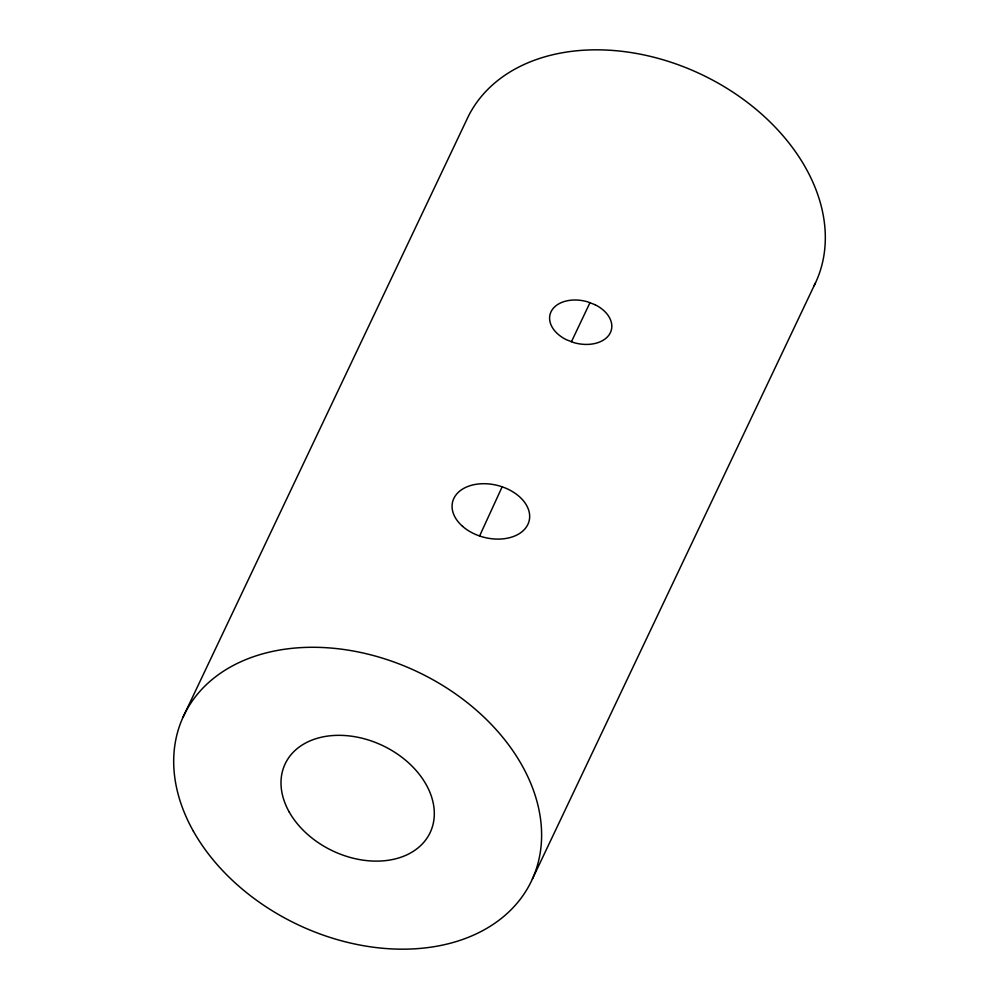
<?xml version="1.0" encoding="UTF-8"?>
<svg xmlns="http://www.w3.org/2000/svg" width="999" height="999" viewBox="0 0 999 999"><rect width="100%" height="100%" fill="white"/><g stroke="black" fill="none" stroke-linecap="round" stroke-linejoin="round"><path stroke-width="1.5" d="M479.582 535.988L502.16 486.825M182.917 717.419L466.62 119.967A192.52 139.885 25.4 0 1 698.913 73.277A192.52 139.885 25.4 0 1 816.083 281.581L532.38 879.033M571.453 341.695L589.959 302.734M815.446 282.954A192.52 139.885 25.4 0 1 814.123 285.677M595.167 304.757L587.537 301.798A31.618 21.491 14 0 0 551.51 310.851A31.618 21.491 14 0 0 566.246 339.66L573.876 342.632A31.618 21.491 14 0 0 609.902 333.566A31.618 21.491 14 0 0 595.167 304.757M193.394 831.243A192.52 139.885 25.4 0 0 511.525 909.277A192.52 139.885 25.4 0 0 368.032 654.158A192.52 139.885 25.4 0 0 193.394 831.243M289.211 811.987A80.22 58.279 25.4 0 0 421.765 844.505A80.22 58.279 25.4 0 0 361.975 738.199A80.22 58.279 25.4 0 0 289.211 811.987M462.537 526.311A39.423 26.798 14 0 0 527.984 524.188A39.423 26.798 14 0 0 482.08 483.728A39.423 26.798 14 0 0 462.537 526.311"/></g></svg>
